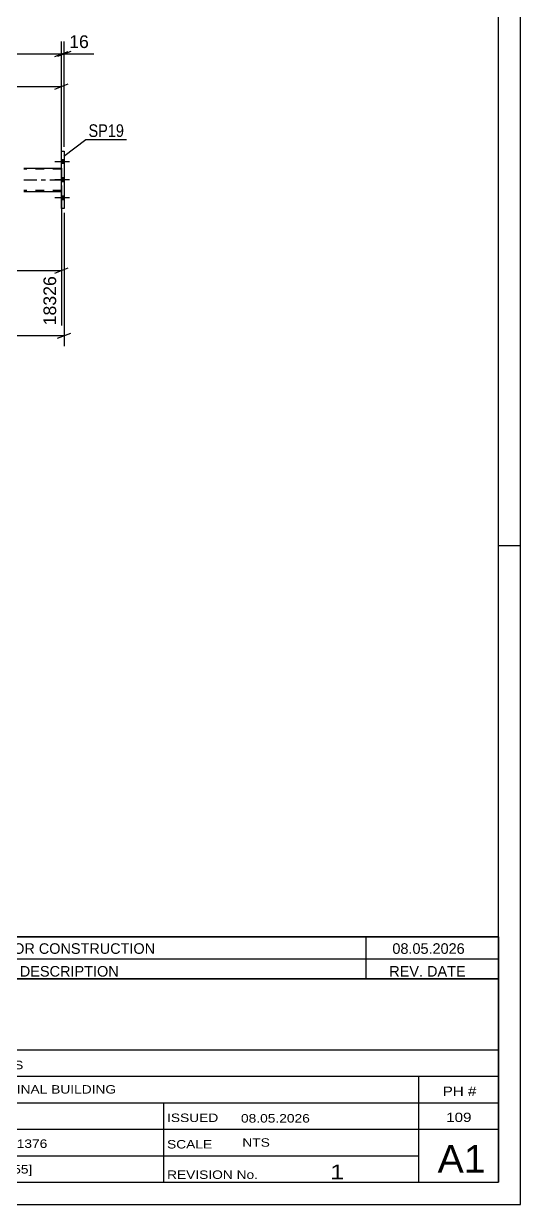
# Model space of a CAD drawing. Header units: millimetres. Extents: x 0 to 841, y 0 to 594.
# Drawn here: x 728.4 to 841, y 0 to 267.2 of the extents above; entities that cross this region are included whole.
import ezdxf

# ---------------------------------------------------------------- set-up
doc = ezdxf.new("R2010")
doc.units = ezdxf.units.MM
doc.linetypes.add('DXK_LINE_DOT2', pattern=[3.9198, 1.9599, -1.9599])
doc.linetypes.add('DXK_LINE_DOT3', pattern=[5.9187, 2.979, -0.9799, 0.9799, -0.9799])
doc.styles.add('Arial', font='ARIAL.TTF', dxfattribs={"height": 0.2})
doc.styles.add('Arial Narrow', font='ARIALN.TTF', dxfattribs={"height": 0.2})

# ---------------------------------------------------------------- blocks, each defined once
blk = doc.blocks.new('Unknown-318886728-1115')
at = {"color": 5, "linetype": 'Continuous'}
for p, q in [((841, 0), (841, 594)), ((836, 5), (836, 589)), ((841, 149), (836, 149)), ((5, 5), (836, 5)), ((0, 0), (841, 0))]:
    blk.add_line(p, q, dxfattribs=at)
blk = doc.blocks.new('Part-318886728-3387 - 3318')
at = {"color": 2, "linetype": 'Continuous'}
for p, q in [((737.01, 225.35), (737.01, 238.35)), ((737.01, 238.35), (737.65, 238.35)), ((737.65, 238.35), (737.65, 225.35)), ((737.65, 225.35), (737.01, 225.35))]:
    blk.add_line(p, q, dxfattribs=at)
blk = doc.blocks.new('Part-318886728-3487 - 3318')
at = {"color": 2, "linetype": 'Continuous'}
for p, q in [((728.49, 234.49), (737.01, 234.49)), ((728.49, 229.21), (737.01, 229.21))]:
    blk.add_line(p, q, dxfattribs=at)
at = {"color": 7, "linetype": 'DXK_LINE_DOT2'}
for p, q in [((737.01, 234.25), (728.49, 234.25)), ((737.01, 234.49), (737.01, 229.21)), ((737.01, 229.45), (728.49, 229.45))]:
    blk.add_line(p, q, dxfattribs=at)
at = {"color": 7, "linetype": 'DXK_LINE_DOT3'}
blk.add_line((728.49, 231.85), (737.01, 231.85), dxfattribs=at)
blk = doc.blocks.new('Bolt-318886728-3573 - 3318')
at = {"linetype": 'Continuous'}
for points in [[(737.01, 236.39), (737.01, 235.51), (737.65, 235.51), (737.65, 236.39)], [(737.01, 236.39), (737.01, 235.51), (737.65, 235.51), (737.65, 236.39)], [(737.01, 236.39), (737.01, 235.51), (737.65, 235.51), (737.65, 236.39)], [(737.01, 232.27), (737.01, 231.39), (737.65, 231.39), (737.65, 232.27)], [(737.01, 232.27), (737.01, 231.39), (737.65, 231.39), (737.65, 232.27)], [(737.01, 228.19), (737.01, 227.31), (737.65, 227.31), (737.65, 228.19)], [(737.01, 228.19), (737.01, 227.31), (737.65, 227.31), (737.65, 228.19)], [(737.01, 228.19), (737.01, 227.31), (737.65, 227.31), (737.65, 228.19)]]:
    blk.add_hatch(color=1, dxfattribs=at).paths.add_polyline_path(points)
at = {"color": 1, "linetype": 'Continuous'}
for p, q in [((738.81, 235.95), (735.49, 235.95)), ((738.81, 235.95), (735.49, 235.95)), ((738.81, 235.95), (735.49, 235.95)), ((737.65, 236.39), (737.01, 236.39)), ((737.65, 236.39), (737.01, 236.39)), ((737.65, 236.39), (737.01, 236.39)), ((737.65, 235.51), (737.01, 235.51)), ((737.65, 235.51), (737.01, 235.51)), ((737.65, 235.51), (737.01, 235.51)), ((738.81, 231.83), (735.49, 231.83)), ((738.81, 231.83), (735.49, 231.83)), ((737.65, 232.27), (737.01, 232.27)), ((737.65, 232.27), (737.01, 232.27)), ((737.65, 231.39), (737.01, 231.39)), ((737.65, 231.39), (737.01, 231.39)), ((738.81, 227.75), (735.49, 227.75)), ((738.81, 227.75), (735.49, 227.75)), ((738.81, 227.75), (735.49, 227.75)), ((737.65, 228.19), (737.01, 228.19)), ((737.65, 228.19), (737.01, 228.19)), ((737.65, 228.19), (737.01, 228.19)), ((737.65, 227.31), (737.01, 227.31)), ((737.65, 227.31), (737.01, 227.31)), ((737.65, 227.31), (737.01, 227.31))]:
    blk.add_line(p, q, dxfattribs=at)
blk = doc.blocks.new('StraightDimension-318886728-3820 - 3318')
at = {"color": 7, "linetype": 'Continuous'}
for p, q in [((737.65, 224.35), (737.65, 194.19)), ((60.21, 196.59), (737.65, 196.59)), ((736.15, 195.99), (739.15, 197.19))]:
    blk.add_line(p, q, dxfattribs=at)
blk = doc.blocks.new('StraightDimension-318886728-3654 - 3318')
at = {"color": 7, "linetype": 'Continuous'}
for p, q in [((737.01, 239.35), (737.01, 263.18)), ((737.65, 239.35), (737.65, 263.18)), ((735.51, 259.73), (738.51, 260.93)), ((739.15, 260.93), (736.15, 259.73)), ((737.01, 260.33), (737.65, 260.33))]:
    blk.add_line(p, q, dxfattribs=at)
at = {"color": 0}
blk.add_wipeout([(743.82, 261.08), (743.82, 265.28), (738.17, 265.28), (738.17, 261.08)], dxfattribs=at)
at = {"color": 7, "linetype": 'Continuous'}
blk.add_line((737.65, 260.33), (744.35, 260.33), dxfattribs=at)
blk.add_line((737.65, 260.33), (744.35, 260.33), dxfattribs=at)
at = {"color": 3, "style": 'Arial'}
blk.add_text('16', height=2.865, dxfattribs=at).set_placement((738.77, 261.68))
blk = doc.blocks.new('StraightDimension-318886728-3664 - 3318')
at = {"color": 7, "linetype": 'Continuous'}
for p, q in [((737.01, 239.35), (737.01, 263.18)), ((60.85, 260.33), (737.01, 260.33)), ((735.51, 259.73), (738.51, 260.93))]:
    blk.add_line(p, q, dxfattribs=at)
blk = doc.blocks.new('StraightDimension-318886728-3744 - 3318')
at = {"color": 7, "linetype": 'Continuous'}
for p, q in [((587.2, 235.89), (587.2, 255.79)), ((737.01, 234.88), (737.01, 255.79)), ((588.7, 253.54), (585.7, 252.34)), ((587.2, 252.94), (737.01, 252.94)), ((735.51, 252.34), (738.51, 253.54))]:
    blk.add_line(p, q, dxfattribs=at)
at = {"color": 0}
blk.add_wipeout([(667.15, 253.69), (667.15, 257.89), (657.05, 257.89), (657.05, 253.69)], dxfattribs=at)
at = {"color": 3, "style": 'Arial'}
blk.add_text('3899', height=2.865, dxfattribs=at).set_placement((657.65, 254.29))
blk = doc.blocks.new('StraightDimension-318886728-3761 - 3318')
at = {"color": 7, "linetype": 'Continuous'}
for p, q in [((587.2, 227.81), (587.2, 198.92)), ((737.01, 229.24), (737.01, 198.92)), ((588.7, 211.93), (585.7, 210.73)), ((587.2, 211.33), (737.01, 211.33)), ((735.51, 210.73), (738.51, 211.93))]:
    blk.add_line(p, q, dxfattribs=at)
at = {"color": 0}
blk.add_wipeout([(667.15, 212.08), (667.15, 216.28), (657.05, 216.28), (657.05, 212.08)], dxfattribs=at)
at = {"color": 0, "linetype": 'Continuous'}
blk.add_wipeout([(736.41, 210.63), (732.21, 210.63), (732.21, 198.32), (736.41, 198.32)], dxfattribs=at)
at = {"color": 3, "style": 'Arial'}
blk.add_text('3899', height=2.865, dxfattribs=at).set_placement((657.65, 212.68))
at = {"color": 3, "linetype": 'Continuous', "style": 'Arial'}
blk.add_text('18326', height=2.865, rotation=90.0002, dxfattribs=at).set_placement((735.81, 198.92))
blk = doc.blocks.new('Unknown-318886728-10530')
at = {"color": 7, "linetype": 'Continuous'}
for p, q in [((676, 51.05), (676, 5)), ((676, 51.05), (836, 51.05)), ((836, 51), (836, 5)), ((676, 35), (836, 35)), ((716.14, 35), (716.14, 5)), ((676, 29), (836, 29)), ((818, 5.05), (818, 29.05)), ((676, 23), (836, 23)), ((760.14, 23), (760.14, 5)), ((676, 17), (836, 17)), ((676, 11), (818, 11)), ((676, 5), (836, 5))]:
    blk.add_line(p, q, dxfattribs=at)
at = {"color": 7, "style": 'Arial Narrow'}
for s, height, width, p in [('DRAWING TITLE', 1.9089, 1.425378, (680.88, 30.61)), ('TRUSS', 1.909, 1.425378, (717.81, 30.59)), ('TERMINAL BUILDING', 1.9089, 1.425378, (718.06, 25.07)), ('CONTRACT', 1.909, 1.425378, (680.88, 24.71)), ('MODELLED BY', 1.9089, 1.425378, (680.88, 18.98)), ('GSK', 1.909, 1.425378, (717.88, 19.04)), ('ISSUED', 1.909, 1.425378, (760.94, 18.64)), ('08.05.2026', 1.909, 1.425378, (777.69, 18.52)), ('CONTRACT NO', 1.9089, 1.425378, (680.88, 12.66)), ('AN-C-1376', 1.909, 1.425378, (718.23, 12.78)), ('SCALE', 1.909, 1.425378, (760.94, 12.65)), ('A1', 6.204, 1.25, (822.24, 7.2)), ('DRAWING No', 1.909, 1.425378, (680.56, 7)), ('[TR.455]', 1.909, 1.425378, (718.46, 6.99)), ('1', 3.34, 1.5, (797.91, 5.68)), ('REVISION No.', 1.9089, 1.425378, (760.94, 5.77))]:
    blk.add_text(s, height=height, dxfattribs=dict(at, width=width)).set_placement(p)
at = {"color": 7, "linetype": 'Continuous', "style": 'Arial Narrow'}
for s, height, width, p in [('PH #', 2.1, 1.42538, (823.4, 24.55)), ('109', 2.1, 1.42538, (824.19, 18.65)), ('NTS', 1.909, 1.425378, (778, 13.05))]:
    blk.add_text(s, height=height, dxfattribs=dict(at, width=width)).set_placement(p)
blk = doc.blocks.new('Unknown-318886728-10533')
at = {"color": 7, "linetype": 'Continuous'}
for p, q in [((676, 60.55), (836, 60.55)), ((836, 60.55), (676, 60.55)), ((676, 60.55), (676, 55.55)), ((685, 60.55), (685, 55.55)), ((709, 60.55), (709, 55.55)), ((806, 60.55), (806, 55.55)), ((836, 60.55), (836, 55.55)), ((676, 55.55), (836, 55.55)), ((676, 55.55), (676, 51.05)), ((676, 55.55), (836, 55.55)), ((685, 55.55), (685, 51.05)), ((709, 55.55), (709, 51.05)), ((806, 55.55), (806, 51.05)), ((836, 55.55), (836, 51.05)), ((836, 51.05), (676, 51.05))]:
    blk.add_line(p, q, dxfattribs=at)
at = {"color": 7, "linetype": 'Continuous', "style": 'Arial Narrow'}
for s, height, width, p in [('1', 2.39, 1.196471, (679.16, 56.7)), ('0', 2.39, 1.196471, (694, 56.7)), ('ISSUED FOR CONSTRUCTION', 2.3861, 1.196471, (711, 56.7)), ('08.05.2026', 2.386, 1.196471, (812, 56.7)), ('No', 2.386, 1.2, (677.54, 51.55)), ('REV MARK', 2.386, 1.2, (686, 51.55)), ('REVISION DESCRIPTION', 2.3861, 1.2, (711, 51.55)), ('REV. DATE', 2.386, 1.2, (811.28, 51.55))]:
    blk.add_text(s, height=height, dxfattribs=dict(at, width=width)).set_placement(p)
blk = doc.blocks.new('Mark-318886728-3383 - 3318')
at = {"color": 0}
blk.add_wipeout([(751.19, 241.55), (751.19, 244.55), (743.15, 244.55), (743.15, 241.55)], dxfattribs=at)
blk.add_wipeout([(751.19, 241.55), (751.19, 244.55), (743.15, 244.55), (743.15, 241.55)], dxfattribs=at)
at = {"color": 30, "linetype": 'Continuous'}
for p, q in [((737.54, 237.18), (742.55, 240.95)), ((742.55, 240.95), (751.79, 240.95))]:
    blk.add_line(p, q, dxfattribs=at)
at = {"color": 3, "style": 'Arial Narrow'}
blk.add_text('SP19', height=2.863, dxfattribs=at).set_placement((743.15, 241.55))

msp = doc.modelspace()

# ---------------------------------------------------------------- block references
for name in ['Unknown-318886728-1115', 'Part-318886728-3387 - 3318', 'Bolt-318886728-3573 - 3318', 'Part-318886728-3487 - 3318', 'Unknown-318886728-10533', 'Unknown-318886728-10530']:
    msp.add_blockref(name, (0, 0))

# ---------------------------------------------------------------- next in the draw order: block references
for name in ['StraightDimension-318886728-3654 - 3318', 'StraightDimension-318886728-3820 - 3318']:
    msp.add_blockref(name, (0, 0))

# ---------------------------------------------------------------- next in the draw order: block references
for name in ['StraightDimension-318886728-3664 - 3318', 'StraightDimension-318886728-3761 - 3318']:
    msp.add_blockref(name, (0, 0))

# ---------------------------------------------------------------- next in the draw order: block references
msp.add_blockref('StraightDimension-318886728-3744 - 3318', (0, 0))

# ---------------------------------------------------------------- next in the draw order: block references
msp.add_blockref('Mark-318886728-3383 - 3318', (0, 0))

doc.saveas('drawing.dxf')
